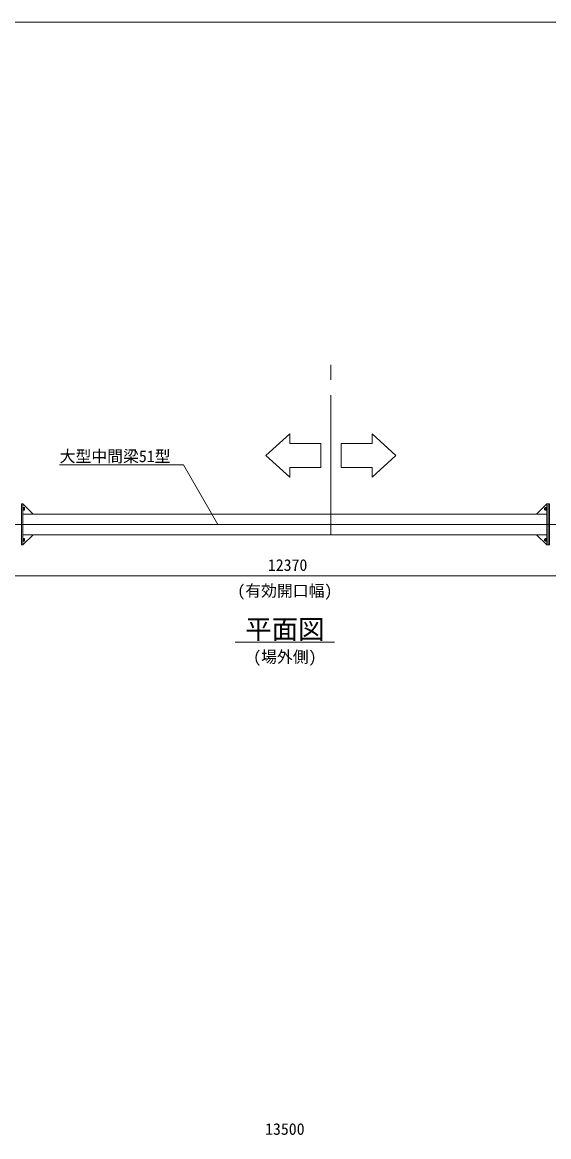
# Model space of a CAD drawing. Units: millimetres, scale not verified. Extents: x -16120 to 16120, y -26100 to 26100.
# Drawn here: x -7944 to -2844, y -14688 to -3900 of the extents above; entities that cross this region are included whole.
import ezdxf
from ezdxf.enums import TextEntityAlignment as Align

# ---------------------------------------------------------------- set-up
doc = ezdxf.new("R2010")
doc.units = ezdxf.units.MM
doc.header["$LTSCALE"] = 150
doc.linetypes.add('CHAIN2', pattern=[12, 9, -1, 1, -1])
for name, color, linetype, lineweight in [('0-6_ﾎﾞﾙﾄ類', 134, 'Continuous', 18), ('0-A_図面枠', 134, 'Continuous', 18), ('0-B_寸法', 134, 'Continuous', 18), ('0-D_大型中間梁51', 134, 'Continuous', 18), ('1-0_大型連結用梁42', 134, 'Continuous', 18), ('1-6_通芯', 134, 'CHAIN2', 18), ('1-B_文字', 134, 'Continuous', 18)]:
    doc.layers.add(name, color=color, linetype=linetype, lineweight=lineweight)
doc.styles.add('ＭＳ ゴシック', font='')
doc.styles.get('ＭＳ ゴシック').set_extended_font_data('MS Gothic')

msp = doc.modelspace()

# ---------------------------------------------------------------- linework, layer by layer
at = {"layer": '0-6_ﾎﾞﾙﾄ類'}
for p, q in [((-7934.3, -8608.8), (-7938.3, -8609.9)), ((-7934.3, -8610.1), (-7938.3, -8611.2)), ((-7931.3, -8623.9), (-7931.3, -8596.1)), ((-7931.3, -8596.1), (-7922.6, -8596.1)), ((-7931.3, -8603.1), (-7922.6, -8603.1)), ((-7931.3, -8616.9), (-7922.6, -8616.9)), ((-7931.3, -8623.9), (-7922.6, -8623.9)), ((-7921.3, -8598.5), (-7922.6, -8596.1)), ((-7921.3, -8621.5), (-7922.6, -8623.9)), ((-7921.3, -8621.5), (-7921.3, -8598.5)), ((-2884.3, -8602), (-2886.3, -8604)), ((-2886.3, -8616), (-2886.3, -8604)), ((-2884.3, -8618), (-2886.3, -8616)), ((-2878.3, -8603.2), (-2885.5, -8603.2)), ((-2878.3, -8616.8), (-2885.5, -8616.8)), ((-2884.3, -8618), (-2884.3, -8602)), ((-2878.3, -8602), (-2884.3, -8602)), ((-2878.3, -8618), (-2884.3, -8618)), ((-2876.9, -8596.1), (-2878.3, -8598.5)), ((-2878.3, -8598.5), (-2878.3, -8621.5)), ((-2876.9, -8623.9), (-2878.3, -8621.5)), ((-2866.6, -8596.1), (-2876.9, -8596.1)), ((-2866.6, -8603.1), (-2876.9, -8603.1)), ((-2866.6, -8616.9), (-2876.9, -8616.9)), ((-2866.6, -8623.9), (-2876.9, -8623.9)), ((-2866.6, -8596.1), (-2865.3, -8598.5)), ((-2866.6, -8623.9), (-2865.3, -8621.5)), ((-2865.3, -8598.5), (-2865.3, -8621.5)), ((-7934.3, -8908.8), (-7938.3, -8909.9)), ((-7934.3, -8910.1), (-7938.3, -8911.2)), ((-7931.3, -8923.9), (-7931.3, -8896.1)), ((-7931.3, -8896.1), (-7922.6, -8896.1)), ((-7931.3, -8903.1), (-7922.6, -8903.1)), ((-7931.3, -8916.9), (-7922.6, -8916.9)), ((-7931.3, -8923.9), (-7922.6, -8923.9)), ((-7921.3, -8898.5), (-7922.6, -8896.1)), ((-7921.3, -8921.5), (-7922.6, -8923.9)), ((-7921.3, -8921.5), (-7921.3, -8898.5)), ((-2884.3, -8902), (-2886.3, -8904)), ((-2886.3, -8916), (-2886.3, -8904)), ((-2884.3, -8918), (-2886.3, -8916)), ((-2878.3, -8903.2), (-2885.5, -8903.2)), ((-2878.3, -8916.8), (-2885.5, -8916.8)), ((-2884.3, -8918), (-2884.3, -8902)), ((-2878.3, -8902), (-2884.3, -8902)), ((-2878.3, -8918), (-2884.3, -8918)), ((-2876.9, -8896.1), (-2878.3, -8898.5)), ((-2878.3, -8898.5), (-2878.3, -8921.5)), ((-2876.9, -8923.9), (-2878.3, -8921.5)), ((-2866.6, -8896.1), (-2876.9, -8896.1)), ((-2866.6, -8903.1), (-2876.9, -8903.1)), ((-2866.6, -8916.9), (-2876.9, -8916.9)), ((-2866.6, -8923.9), (-2876.9, -8923.9)), ((-2866.6, -8896.1), (-2865.3, -8898.5)), ((-2866.6, -8923.9), (-2865.3, -8921.5)), ((-2865.3, -8898.5), (-2865.3, -8921.5))]:
    msp.add_line(p, q, dxfattribs=at)
for points in [[(-7934.3, -8596), (-7934.3, -8624), (-7938.3, -8624), (-7938.3, -8596)], [(-7931.3, -8624), (-7934.3, -8624), (-7934.3, -8596), (-7931.3, -8596)], [(-2865.3, -8596), (-2862.3, -8596), (-2862.3, -8624), (-2865.3, -8624)], [(-7934.3, -8896), (-7934.3, -8924), (-7938.3, -8924), (-7938.3, -8896)], [(-7931.3, -8924), (-7934.3, -8924), (-7934.3, -8896), (-7931.3, -8896)], [(-2865.3, -8896), (-2862.3, -8896), (-2862.3, -8924), (-2865.3, -8924)]]:
    msp.add_lwpolyline(points, close=True, dxfattribs=at)
for centre, radius, start, end in [((-7927.7, -8599.6), 6.13, 325.616, 34.384), ((-7944.5, -8610), 22.9, 342.412, 17.588), ((-7927.7, -8620.4), 6.13, 325.616, 34.384), ((-2871.8, -8599.6), 6.13, 145.616, 214.384), ((-2855, -8610), 22.9, 162.412, 197.588), ((-2871.8, -8620.4), 6.13, 145.616, 214.384), ((-2871.7, -8599.6), 6.13, 325.616, 34.384), ((-2888.5, -8610), 22.9, 342.412, 17.588), ((-2871.7, -8620.4), 6.13, 325.616, 34.384), ((-7927.7, -8899.6), 6.13, 325.616, 34.384), ((-7944.5, -8910), 22.9, 342.412, 17.588), ((-7927.7, -8920.4), 6.13, 325.616, 34.384), ((-2871.8, -8899.6), 6.13, 145.616, 214.384), ((-2855, -8910), 22.9, 162.412, 197.588), ((-2871.8, -8920.4), 6.13, 145.616, 214.384), ((-2871.7, -8899.6), 6.13, 325.616, 34.384), ((-2888.5, -8910), 22.9, 342.412, 17.588), ((-2871.7, -8920.4), 6.13, 325.616, 34.384)]:
    msp.add_arc(centre, radius, start, end, dxfattribs=at)
at = {"layer": '0-A_図面枠'}
msp.add_lwpolyline([(-16120.3, -3900), (16079.7, -3900), (16079.7, -26100), (-16120.3, -26100)], close=True, dxfattribs=at)
at = {"layer": '0-B_寸法'}
msp.add_line((723.7, -9260), (-11470.3, -9260), dxfattribs=at)
at = {"layer": '0-D_大型中間梁51'}
for points in [[(-7950.3, -8960), (-7938.3, -8960), (-7938.3, -8560), (-7950.3, -8560)], [(-7938.3, -8560), (-7938.3, -8660), (-7838.3, -8660)], [(-2862.3, -8560), (-2862.3, -8660), (-2962.3, -8660)], [(-2850.3, -8960), (-2862.3, -8960), (-2862.3, -8560), (-2850.3, -8560)], [(-7938.3, -8760), (-2862.3, -8760), (-2862.3, -8660), (-7938.3, -8660)], [(-7938.3, -8760), (-2862.3, -8760), (-2862.3, -8860), (-7938.3, -8860)], [(-7938.3, -8960), (-7938.3, -8860), (-7838.3, -8860)], [(-2862.3, -8960), (-2862.3, -8860), (-2962.3, -8860)]]:
    msp.add_lwpolyline(points, close=True, dxfattribs=at)
at = {"layer": '1-0_大型連結用梁42'}
msp.add_lwpolyline([(-2850.3, -8960), (-2838.3, -8960), (-2838.3, -8560), (-2850.3, -8560)], close=True, dxfattribs=at)
at = {"layer": '1-6_通芯'}
for p, q in [((-4954.3, -8860), (-4954.3, -7215.9)), ((-12250.3, -8760), (2731.3, -8760))]:
    msp.add_line(p, q, dxfattribs=at)
at = {"layer": '1-B_文字'}
for p, q in [((-7582.5, -8185.1), (-6383.4, -8185.1)), ((-5880.3, -9900), (-4920.3, -9900))]:
    msp.add_line(p, q, dxfattribs=at)
for points in [[(-5583.3, -8093.7), (-5352.3, -7884.4), (-5352.3, -7977.1), (-5053.6, -7977.1), (-5053.6, -8210.7), (-5352.3, -8210.7), (-5352.3, -8303.3)], [(-4325.2, -8093.7), (-4556.3, -7884.4), (-4556.3, -7977.1), (-4854.9, -7977.1), (-4854.9, -8210.7), (-4556.3, -8210.7), (-4556.3, -8303.3)]]:
    msp.add_lwpolyline(points, close=True, dxfattribs=at)
msp.add_lwpolyline([(-6050.4, -8760), (-6382.4, -8185.1), (-6382.9, -8185.1)], dxfattribs=at)

# ---------------------------------------------------------------- texts
at = {"layer": '0-B_寸法', "style": 'ＭＳ ゴシック'}
for s, p in [('12370', (-5565.3, -9244.2)), ('(有効開口幅)', (-5861.1, -9493)), ('13500', (-5592.3, -14703.4))]:
    msp.add_text(s, height=112.6, dxfattribs=at).set_placement(p, align=Align.BOTTOM_LEFT)
at = {"layer": '1-B_文字', "style": 'ＭＳ ゴシック'}
for s, height, p in [('大型中間梁51型', 112.6, (-7582.5, -8191.6)), ('平面図', 187.7, (-5784.3, -9925.6)), ('(場外側)', 112.6, (-5707.5, -10133))]:
    msp.add_text(s, height=height, dxfattribs=at).set_placement(p, align=Align.BOTTOM_LEFT)

doc.saveas('drawing.dxf')
